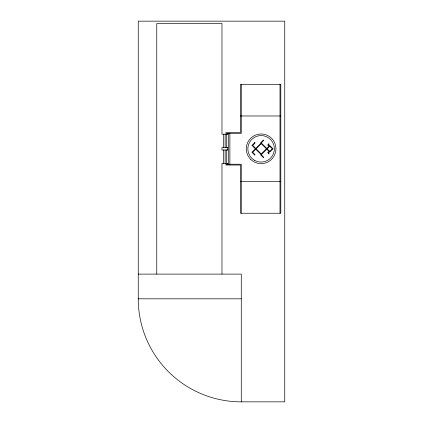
<?xml version="1.0" encoding="UTF-8"?>
<svg xmlns="http://www.w3.org/2000/svg" width="423" height="423" viewBox="0 0 423 423"><rect width="100%" height="100%" fill="white"/><g stroke="black" fill="none" stroke-linecap="round" stroke-linejoin="round"><path stroke-width="0.63" d="M240.486 115.981L280.798 115.981M227.902 134.191L221.975 134.191L221.975 23.524L156.759 23.524L156.759 274.109M227.902 147.601L221.975 147.601L221.975 150.001L227.902 150.001M227.902 163.437L221.975 163.437L221.975 274.109M240.486 181.62L280.798 181.62M138.247 274.109L241.274 274.109L241.274 401.85L284.753 401.85L284.753 21.15L138.247 21.15L138.247 298.823A103.027 103.027 0 0 0 241.274 401.85M138.247 298.823L241.274 298.823M280.01 84.362L280.01 213.24M241.274 84.362L241.274 133.372L225.924 133.372L225.924 132.584L240.486 132.584L240.486 84.362L280.798 84.362L280.798 213.24L240.486 213.24L240.486 165.023L225.924 165.023L225.924 164.23L241.274 164.23L241.274 213.24M229.879 133.372L229.879 164.23M228.298 133.372L228.298 164.23M227.505 133.372L227.505 134.191M227.505 147.601L227.505 150.001M227.505 163.437L227.505 164.23M226.717 134.191L226.717 147.601M226.717 150.001L226.717 163.437M225.136 134.191L225.136 147.601M225.136 150.001L225.136 163.437M223.556 134.191L223.556 147.601M223.556 150.001L223.556 163.437M254.889 142.44L251.934 145.39L255.36 148.817L251.934 152.238L254.889 155.188L254.889 154.421L252.705 152.238L255.746 149.203L260.88 154.332L260.494 154.718L263.444 157.673L263.444 156.901L261.261 154.718L266.781 149.203L268.965 151.381L267.68 152.666L268.965 153.951L268.965 153.179L268.452 152.666L269.351 151.767L269.731 152.153L273.073 148.817L269.731 145.48L269.351 145.861L268.452 144.962L268.965 144.449L268.965 143.683L267.68 144.962L268.965 146.247L266.781 148.431L261.261 142.911L263.444 140.727L263.444 139.96L260.494 142.911L260.88 143.297L255.746 148.431L252.705 145.39L254.889 143.212L254.889 142.44M261.261 143.683L256.127 148.817L261.261 153.951L266.395 148.817L261.261 143.683M269.731 146.247L267.167 148.817L269.731 151.381L272.301 148.817L269.731 146.247M250.622 159.302A14.831 14.831 0 0 0 275.436 152.655A14.831 14.831 0 0 0 257.269 134.488A14.831 14.831 0 0 0 250.622 159.302M254.482 160.291A13.25 13.25 0 0 0 274.358 148.817A13.25 13.25 0 0 0 254.482 137.338A13.25 13.25 0 0 0 254.482 160.291"/></g></svg>
